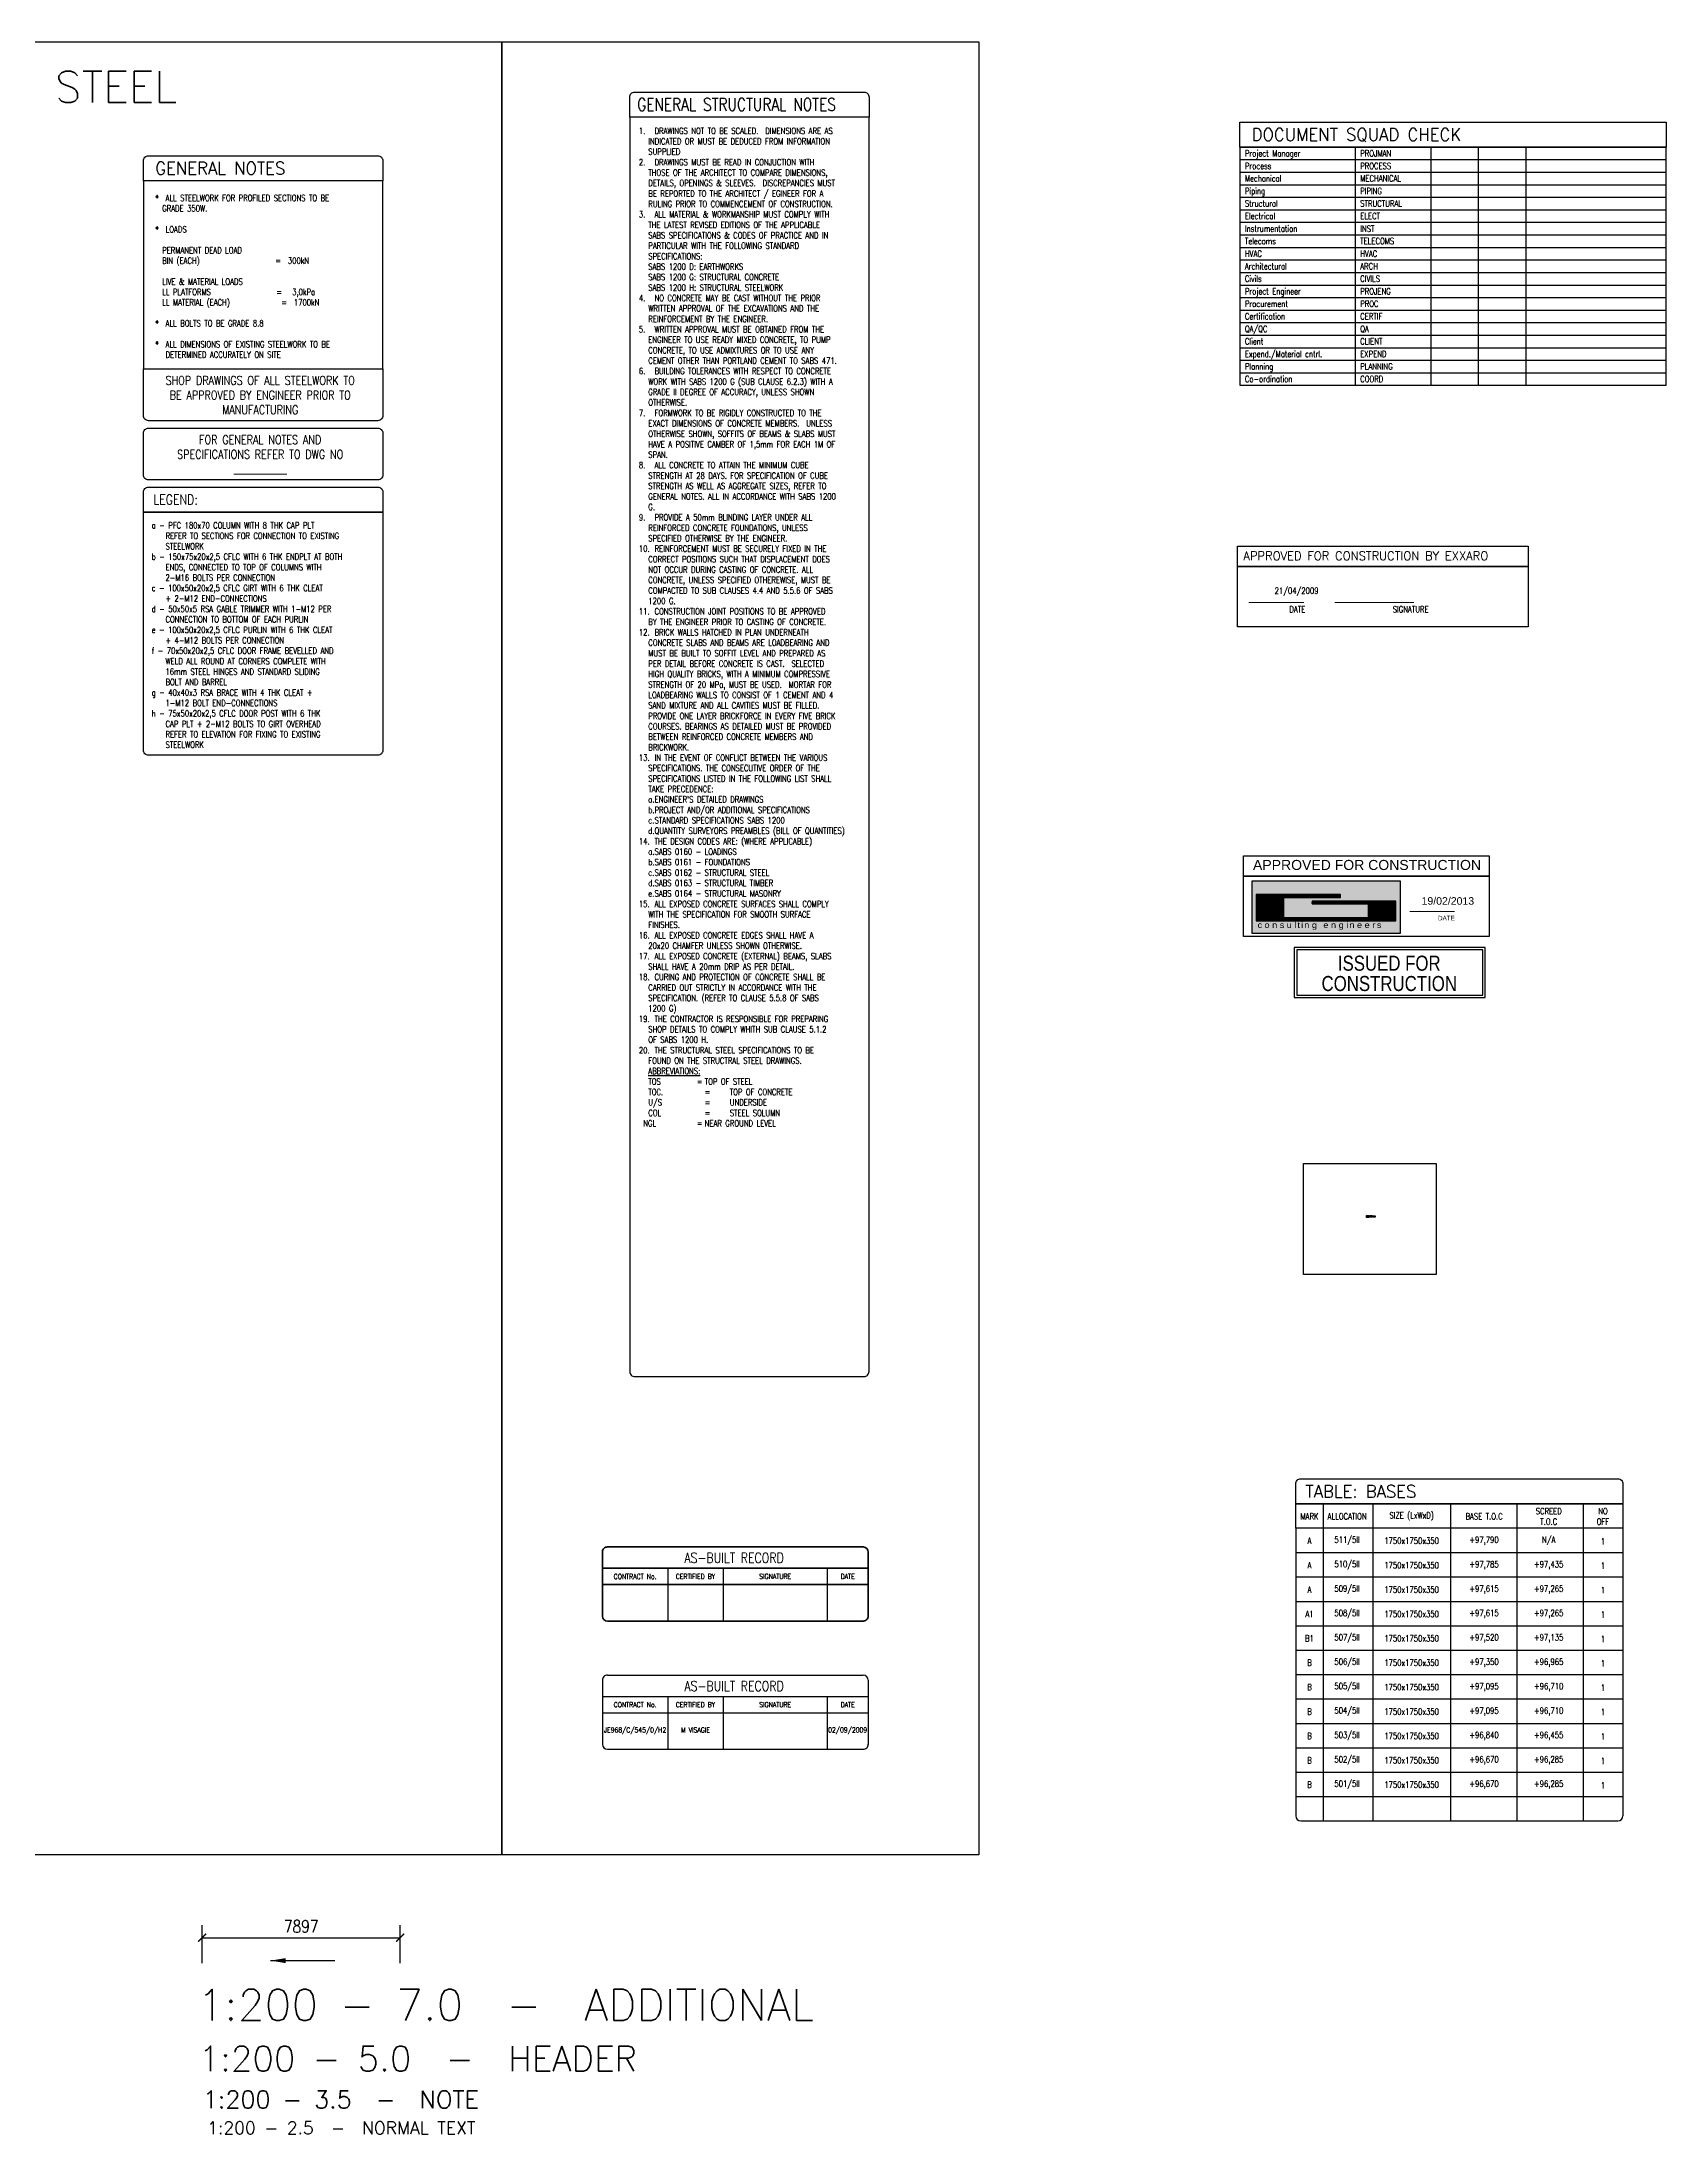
# Model space of a CAD drawing. Header units: metres. Extents: x -275466 to 90519, y -3176 to 139523.
# Drawn here: x -155203 to -90421, y -2461 to 81004 of the extents above; entities that cross this region are included whole.
import ezdxf
from ezdxf.enums import TextEntityAlignment as Align

# ---------------------------------------------------------------- set-up
doc = ezdxf.new("R2010")
doc.units = ezdxf.units.M
doc.linetypes.add('CONTINU', pattern=[0])
doc.linetypes.add('GCE-dotted', pattern=[1.5, 0, -1.5])
for name, color, linetype in [('G_GF_LOGO', 98, 'Continuous'), ('GCE8001_GF_0.18', 8, 'Continuous'), ('GCE8002_GF_0.25', 1, 'Continuous'), ('GCE8003_GF_0.35', 3, 'Continuous'), ('GCE8004_GF_0.5', 2, 'Continuous'), ('GCE8052_GT_0.35', 3, 'Continuous'), ('GCE8053_GT_0.5', 2, 'Continuous'), ('GCE8054_GT_NORTH', 5, 'Continuous'), ('GCE8055_GT_Notes', 3, 'Continuous'), ('GCE8082_GT_0.25', 1, 'CONTINU'), ('GCE8083_GT_0.35', 3, 'CONTINU'), ('GCE8084_GT_0.4', 5, 'CONTINU'), ('GCE8085_GT_0.5', 2, 'CONTINU'), ('GCE8086_GT_Title Block', 7, 'CONTINU'), ('GCE8100_GD_General', 3, 'Continuous'), ('STAMP', 242, 'Continuous')]:
    doc.layers.add(name, color=color, linetype=linetype)
doc.styles.add('1-1     h50', font='romans.shx', dxfattribs={"width": 0.8, "height": 5})
doc.styles.add('1-100    h 25', font='romans.shx', dxfattribs={"width": 0.8, "height": 250})
doc.styles.add('1-200    h 25', font='romans.shx', dxfattribs={"width": 0.8, "height": 500})
doc.styles.add('1-200    h 35', font='romans.shx', dxfattribs={"width": 0.8, "height": 700})
doc.styles.add('1-200    h 50', font='romans.shx', dxfattribs={"width": 0.8, "height": 1000})
doc.styles.add('1-200    h 70', font='romans.shx', dxfattribs={"width": 0.8, "height": 1250})
doc.styles.add('ARIAL', font='arial.ttf')
doc.styles.add('ROMANS', font='romans.shx', dxfattribs={"width": 0.8})
doc.styles.add('STAMP', font='arial.ttf', dxfattribs={"width": 0.8})
doc.styles.get("Standard").update_dxf_attribs({"font": 'romans.shx', "width": 0.8})
doc.dimstyles.new('1-200', dxfattribs={"dimscale": 0, "dimtxt": 500, "dimasz": 320, "dimexe": 500, "dimexo": 500, "dimgap": 200, "dimtad": 1, "dimdec": 0, "dimzin": 0, "dimtxsty": '1-200    h 25', "dimblk": 'ARCHTICK', "dimcen": 0, "dimclrd": 7, "dimclre": 7, "dimclrt": 3, "dimadec": 0, "dimazin": 0, "dimtfac": 1, "dimtdec": 0, "dimtix": 1, "dimtmove": 2, "dimatfit": 0, "dimldrblk": 'NONE', "dimfxl": 1, "dimtfill": 1, "dimtolj": 1, "dimtzin": 0, "dimarcsym": 0})
doc.dimstyles.new('1-200$7', dxfattribs={"dimscale": 0, "dimtxt": 500, "dimasz": 600, "dimexe": 500, "dimexo": 500, "dimgap": 200, "dimtad": 1, "dimdec": 0, "dimzin": 0, "dimtxsty": '1-200    h 25', "dimblk": 'ARCHTICK', "dimcen": 0, "dimclrd": 7, "dimclre": 7, "dimclrt": 3, "dimadec": 0, "dimazin": 0, "dimtfac": 1, "dimtdec": 0, "dimtix": 1, "dimtmove": 2, "dimatfit": 0, "dimfxl": 1, "dimtfill": 1, "dimtolj": 1, "dimtzin": 0, "dimarcsym": 0})

# ---------------------------------------------------------------- blocks, each defined once
blk = doc.blocks.new('_ArchTick')
at = {"color": 0, "linetype": 'ByBlock', "const_width": 0.15}
blk.add_lwpolyline([(-0.5, -0.5), (0.5, 0.5)], dxfattribs=at)
blk = doc.blocks.new('*D9')
at = {"layer": 'Defpoints', "color": 0, "transparency": 16777216}
for p in [(-140912, 5377), (-148809, 3861), (-140912, 3861)]:
    blk.add_point(p, dxfattribs=at)
at = {"layer": 'GCE8100_GD_General', "color": 7, "lineweight": -2, "transparency": 16777216}
for p, q in [((-148809, 4361), (-148809, 5877)), ((-140912, 4361), (-140912, 5877)), ((-148809, 5377), (-140912, 5377))]:
    blk.add_line(p, q, dxfattribs=at)
at = {"layer": 'GCE8100_GD_General', "color": 7, "lineweight": -2, "transparency": 16777216, "xscale": 320, "yscale": 320, "zscale": 320, "rotation": 180}
blk.add_blockref('_ArchTick', (-148809, 5377), dxfattribs=at)
at = {"layer": 'GCE8100_GD_General', "color": 7, "lineweight": -2, "transparency": 16777216, "xscale": 320, "yscale": 320, "zscale": 320}
blk.add_blockref('_ArchTick', (-140912, 5377), dxfattribs=at)
at = {"layer": 'GCE8100_GD_General', "color": 3, "transparency": 16777216, "insert": (-144860, 5827), "char_height": 500, "attachment_point": 5, "style": '1-200    h 25', "bg_fill": 3, "box_fill_scale": 1.1, "bg_fill_color": 256, "bg_fill_true_color": 13158600, "bg_fill_transparency": 0}
blk.add_mtext('\\A1;7897', dxfattribs=at)
blk = doc.blocks.new('_None')
blk = doc.blocks.new('AS BUILT')
at = {"layer": 'GCE8083_GT_0.35'}
for p, q in [((-53, 23.06), (53, 23.06)), ((-26.93, 23.06), (-26.93, 2)), ((-4.81, 23.06), (-4.81, 2)), ((36.65, 23.06), (36.65, 2)), ((-53, 16.56), (53, 16.56))]:
    blk.add_line(p, q, dxfattribs=at)
at = {"layer": 'GCE8085_GT_0.5'}
for p, q in [((-53, 29.6), (-53, 4)), ((-51, 31.6), (51, 31.56)), ((53, 29.56), (53, 3.98)), ((-51, 2), (51, 2))]:
    blk.add_line(p, q, dxfattribs=at)
for centre, start, end in [((-51, 29.6), 89.98079, 180.00014), ((51, 29.56), 0.00013, 89.98079), ((-51, 4), 180.00033, 270), ((51, 4), 270, 0.00033)]:
    blk.add_arc(centre, 2, start, end, dxfattribs=at)
at = {"layer": 'GCE8082_GT_0.25', "style": 'ROMANS', "width": 0.8}
for s, p in [('CONTRACT No.', (-39.96, 18.79)), ('CERTIFIED BY', (-15.87, 18.8)), ('SIGNATURE', (15.92, 18.82)), ('DATE', (44.82, 18.8))]:
    blk.add_text(s, height=2, dxfattribs=at).set_placement(p, align=Align.CENTER)
at = {"layer": 'GCE8083_GT_0.35', "style": 'ROMANS', "width": 0.8}
for s, p in [('JE968/C/545/0/H2', (-39.96, 8.72)), ('M VISAGIE', (-15.87, 8.74)), ('02/09/2009', (44.82, 8.74))]:
    blk.add_text(s, height=2, dxfattribs=at).set_placement(p, align=Align.CENTER)
at = {"layer": 'GCE8084_GT_0.4', "style": 'ROMANS', "width": 0.8}
blk.add_text('AS-BUILT RECORD', height=4, dxfattribs=at).set_placement((-0.48, 25.23), align=Align.CENTER)

msp = doc.modelspace()

# ---------------------------------------------------------------- hatches: boundary and pattern name
at = {"layer": 'G_GF_LOGO'}
h = msp.add_hatch(color=255, dxfattribs=at)
h.paths.add_polyline_path([(-101029.4, 47532.8), (-106931.6, 47532.8), (-106931.6, 45437.5), (-101029.4, 45437.5)])
h.paths.add_polyline_path([(-103413.8, 46991.2), (-103413.8, 46873.6), (-105662.9, 46873.6), (-105662.9, 46059.2), (-102306.7, 46059.2), (-102306.7, 46622.7), (-104542.2, 46622.7), (-104542.2, 46725.3), (-101204.3, 46725.3), (-101204.3, 45939.5), (-106769.2, 45939.5), (-106769.2, 46991.2)], flags=16)
at = {"layer": 'G_GF_LOGO', "true_color": 0x003d1f}
h = msp.add_hatch(dxfattribs=at)
h.set_pattern_fill('ANSI31', color=118, scale=0.855, style=0)
h.set_pattern_definition([(45, (-104539.3615, 21091.7544), (-1.91952975, 1.91952975), [])])
h.paths.add_polyline_path([(-105662.9, 46873.6), (-103413.8, 46873.6), (-103413.8, 46991.2), (-106769.2, 46991.2), (-106769.2, 45939.5), (-101204.3, 45939.5), (-101204.3, 46725.3), (-104542.2, 46725.3), (-104542.2, 46622.7), (-102306.7, 46622.7), (-102306.7, 46059.2), (-105662.9, 46059.2)])
at = {"layer": 'G_GF_LOGO'}
h = msp.add_hatch(color=255, dxfattribs=at)
h.paths.add_polyline_path([(-102326.7, 34178.8), (-102370.9, 34178.8), (-102370.9, 34164.5), (-102326.7, 34164.5)])
h.paths.add_polyline_path([(-102344.6, 34176.1), (-102344.6, 34175.2), (-102361.4, 34175.2), (-102361.4, 34169.1), (-102336.3, 34169.1), (-102336.3, 34173.4), (-102353, 34173.4), (-102353, 34174.1), (-102328, 34174.1), (-102328, 34168.2), (-102369.7, 34168.2), (-102369.7, 34176.1)], flags=16)
at = {"layer": 'G_GF_LOGO', "true_color": 0x003d1f}
h = msp.add_hatch(dxfattribs=at)
h.set_pattern_fill('ANSI31', color=118, scale=0.006412, style=0)
h.set_pattern_definition([(45, (-102352.9963, 33981.88572), (-0.014396473, 0.014396473), [])])
h.paths.add_polyline_path([(-102361.4, 34175.2), (-102344.6, 34175.2), (-102344.6, 34176.1), (-102369.7, 34176.1), (-102369.7, 34168.2), (-102328, 34168.2), (-102328, 34174.1), (-102353, 34174.1), (-102353, 34173.4), (-102336.3, 34173.4), (-102336.3, 34169.1), (-102361.4, 34169.1)])
at = {"layer": 'G_GF_LOGO'}
h = msp.add_hatch(color=255, dxfattribs=at)
h.paths.add_polyline_path([(-102195.7, 34178.8), (-102240, 34178.8), (-102240, 34164.5), (-102195.7, 34164.5)])
h.paths.add_polyline_path([(-102213.6, 34176.1), (-102213.6, 34175.2), (-102230.5, 34175.2), (-102230.5, 34169.1), (-102205.3, 34169.1), (-102205.3, 34173.4), (-102222.1, 34173.4), (-102222.1, 34174.1), (-102197, 34174.1), (-102197, 34168.2), (-102238.8, 34168.2), (-102238.8, 34176.1)], flags=16)
at = {"layer": 'G_GF_LOGO', "true_color": 0x003d1f}
h = msp.add_hatch(dxfattribs=at)
h.set_pattern_fill('ANSI31', color=118, scale=0.006412, style=0)
h.set_pattern_definition([(45, (-102222.05087, 33981.88572), (-0.014396473, 0.014396473), [])])
h.paths.add_polyline_path([(-102230.5, 34175.2), (-102213.6, 34175.2), (-102213.6, 34176.1), (-102238.8, 34176.1), (-102238.8, 34168.2), (-102197, 34168.2), (-102197, 34174.1), (-102222.1, 34174.1), (-102222.1, 34173.4), (-102205.3, 34173.4), (-102205.3, 34169.1), (-102230.5, 34169.1)])

# ---------------------------------------------------------------- linework, layer by layer
at = {"color": 4}
msp.add_line((-107420.9, 76804.1), (-90420.9, 76804.1), dxfattribs=at)
at = {"color": 1}
for p, q in [((-102372.9, 34156), (-102277.4, 34156)), ((-102372.9, 34148.9), (-102277.4, 34148.9)), ((-102372.9, 34141.7), (-102277.4, 34141.7)), ((-102325.2, 34163.1), (-102325.2, 34141.7)), ((-102242, 34156), (-102146.5, 34156)), ((-102194.2, 34163.1), (-102194.2, 34156)), ((-102117.3, 34156), (-102021.8, 34156)), ((-102069.5, 34163.1), (-102069.5, 34156))]:
    msp.add_line(p, q, dxfattribs=at)
at = {"color": 8, "linetype": 'GCE-dotted'}
for p, q in [((-102370.9, 34134.6), (-102279.7, 34134.6)), ((-102370.9, 34127.5), (-102279.7, 34127.5)), ((-102370.9, 34120.4), (-102279.7, 34120.4))]:
    msp.add_line(p, q, dxfattribs=at)
at = {"color": 1, "linetype": 'GCE-dotted'}
for p, q in [((-102240, 34148.9), (-102148.7, 34148.9)), ((-102240, 34141.7), (-102148.7, 34141.7)), ((-102240, 34134.6), (-102148.7, 34134.6)), ((-102240, 34119.4), (-102148.7, 34119.4)), ((-102115.3, 34148.9), (-102024.1, 34148.9)), ((-102115.3, 34141.7), (-102024.1, 34141.7)), ((-102115.3, 34126.6), (-102024.1, 34126.6))]:
    msp.add_line(p, q, dxfattribs=at)
msp.add_lwpolyline([(-104884.3, 36264.3), (-99593.8, 36264.3), (-99593.8, 31832.6), (-104884.3, 31832.6)], close=True)
at = {"layer": 'G_GF_LOGO', "color": 255}
for points in [[(-106931.6, 47532.8), (-101029.4, 47532.8), (-101029.4, 45437.5), (-106931.6, 45437.5)], [(-102370.9, 34178.8), (-102326.7, 34178.8), (-102326.7, 34164.5), (-102370.9, 34164.5)], [(-102240, 34178.8), (-102195.7, 34178.8), (-102195.7, 34164.5), (-102240, 34164.5)]]:
    msp.add_lwpolyline(points, close=True, dxfattribs=at)
at = {"layer": 'G_GF_LOGO'}
for points in [[(-103413.8, 46873.6), (-103413.8, 46991.2), (-106769.2, 46991.2), (-106769.2, 45939.5), (-101204.3, 45939.5), (-101204.3, 46725.3), (-104542.2, 46725.3), (-104542.2, 46622.7), (-102306.7, 46622.7), (-102306.7, 46059.2), (-105662.9, 46059.2), (-105662.9, 46873.6), (-103413.8, 46873.6)], [(-102344.6, 34175.2), (-102344.6, 34176.1), (-102369.7, 34176.1), (-102369.7, 34168.2), (-102328, 34168.2), (-102328, 34174.1), (-102353, 34174.1), (-102353, 34173.4), (-102336.3, 34173.4), (-102336.3, 34169.1), (-102361.4, 34169.1), (-102361.4, 34175.2), (-102344.6, 34175.2)], [(-102213.6, 34175.2), (-102213.6, 34176.1), (-102238.8, 34176.1), (-102238.8, 34168.2), (-102197, 34168.2), (-102197, 34174.1), (-102222.1, 34174.1), (-102222.1, 34173.4), (-102205.3, 34173.4), (-102205.3, 34169.1), (-102230.5, 34169.1), (-102230.5, 34175.2), (-102213.6, 34175.2)]]:
    msp.add_lwpolyline(points, dxfattribs=at)
at = {"layer": 'GCE8001_GF_0.18'}
for p, q in [((-107420.9, 76304.1), (-90420.9, 76304.1)), ((-107420.9, 75804.1), (-90420.9, 75804.1)), ((-107420.9, 75304.1), (-90420.9, 75304.1)), ((-107420.9, 74804.1), (-90420.9, 74804.1)), ((-107420.9, 74304.1), (-90420.9, 74304.1)), ((-107420.9, 73804.1), (-90420.9, 73804.1)), ((-107420.9, 73304.1), (-90420.9, 73304.1)), ((-107420.9, 72804.1), (-90420.9, 72804.1)), ((-107420.9, 72304.1), (-90420.9, 72304.1)), ((-107420.9, 71804.1), (-90420.9, 71804.1)), ((-107420.9, 71304.1), (-90420.9, 71304.1)), ((-107420.9, 70804.1), (-90420.9, 70804.1)), ((-107420.9, 70304.1), (-90420.9, 70304.1)), ((-107420.9, 69804.1), (-90420.9, 69804.1)), ((-107420.9, 69304.1), (-90420.9, 69304.1)), ((-107420.9, 68804.1), (-90420.9, 68804.1)), ((-107420.9, 68304.1), (-90420.9, 68304.1)), ((-107420.9, 67804.1), (-90420.9, 67804.1)), ((-105195.5, 20738.5), (-92147.2, 20738.5)), ((-105195.5, 19765.3), (-92147.2, 19765.3)), ((-105195.5, 18792.2), (-92147.2, 18792.2)), ((-105195.5, 17819.1), (-92147.2, 17819.1)), ((-105195.5, 16846), (-92147.2, 16846)), ((-105195.5, 15872.9), (-92147.2, 15872.9)), ((-105195.5, 14899.8), (-92147.2, 14899.8)), ((-105195.5, 13926.7), (-92147.2, 13926.7)), ((-105195.5, 12953.6), (-92147.2, 12953.6)), ((-105195.5, 11980.5), (-92147.2, 11980.5)), ((-105195.5, 11007.4), (-92147.2, 11007.4))]:
    msp.add_line(p, q, dxfattribs=at)
at = {"layer": 'GCE8002_GF_0.25'}
for p, q in [((-107420.9, 76804.1), (-107420.9, 67304.1)), ((-102820.9, 76804.1), (-102820.9, 67304.1)), ((-99808.5, 76804.1), (-99808.5, 67304.1)), ((-97920.9, 76804.1), (-97920.9, 67304.1)), ((-96020.9, 76804.1), (-96020.9, 67304.1)), ((-90420.9, 67304.1), (-90420.9, 76804.1)), ((-107420.9, 67304.1), (-90420.9, 67304.1)), ((-102372.9, 34115.9), (-102372.9, 34163.1)), ((-102277.4, 34163.1), (-102277.4, 34115.9)), ((-102242, 34130.1), (-102242, 34163.1)), ((-102146.5, 34163.1), (-102146.5, 34130.1)), ((-102117.3, 34137.2), (-102117.3, 34163.1)), ((-102021.8, 34163.1), (-102021.8, 34137.2)), ((-104094.9, 22684.7), (-104094.9, 10034.2)), ((-102113.3, 22684.7), (-102113.3, 10034.2)), ((-99019.2, 22684.7), (-99019.2, 10034.2)), ((-96370.1, 22684.7), (-96370.1, 10034.2)), ((-93736.3, 22684.7), (-93736.3, 10034.2)), ((-105195.5, 21711.6), (-105195.5, 10234.2)), ((-92147.2, 21711.6), (-92147.2, 10234.2)), ((-104995.5, 10034.2), (-92347.2, 10034.2))]:
    msp.add_line(p, q, dxfattribs=at)
for points in [[(-131558, 27760.4), (-122412.3, 27760.4, 0.4142136), (-122212.3, 27960.4), (-122212.3, 78005.9), (-131758, 78005.9), (-131758, 27960.4, 0.4142136)], [(-151150.1, 62244.1), (-141604.5, 62244.1), (-141604.5, 52747.7, -0.4142136), (-141804.5, 52547.7), (-150950.1, 52547.7, -0.4142136), (-151150.1, 52747.7)]]:
    msp.add_lwpolyline(points, format="xyb", close=True, dxfattribs=at)
msp.add_lwpolyline([(-151150.1, 67956.2), (-141604.5, 67956.2), (-141604.5, 75461.2), (-151150.1, 75461.2)], close=True, dxfattribs=at)
for centre, start, end in [((-104995.5, 10234.2), 180, 270), ((-92347.2, 10234.2), 270, 0)]:
    msp.add_arc(centre, 200, start, end, dxfattribs=at)
at = {"layer": 'GCE8003_GF_0.35'}
msp.add_lwpolyline([(-105195.5, 22684.7), (-92147.2, 22684.7), (-92147.2, 21711.6), (-105195.5, 21711.6)], close=True, dxfattribs=at)
at = {"layer": 'GCE8004_GF_0.5'}
for p, q in [((-102325.2, 34180.9), (-102325.2, 34163.1)), ((-102194.2, 34180.9), (-102194.2, 34163.1))]:
    msp.add_line(p, q, dxfattribs=at)
for points in [[(-155881.1, 81003.9), (-136857.5, 81003.9), (-136857.5, 8675.1), (-155881.1, 8675.1)], [(-136857.5, 81003.9), (-117833.9, 81003.9), (-117833.9, 8675.1), (-136857.5, 8675.1)], [(-107420.9, 77800.4), (-90420.9, 77800.4), (-90420.9, 76804.1), (-107420.9, 76804.1)], [(-107522.2, 60891), (-95925, 60891), (-95925, 60072.6), (-107522.2, 60072.6)], [(-107282.4, 48535.7), (-97479.1, 48535.7), (-97479.1, 47717.3), (-107282.4, 47717.3)]]:
    msp.add_lwpolyline(points, close=True, dxfattribs=at)
for points in [[(-131558, 79002.2), (-122412.3, 79002.2, -0.4142136), (-122212.3, 78802.2), (-122212.3, 78005.9), (-131758, 78005.9), (-131758, 78802.2, -0.4142136)], [(-150950.1, 76457.5), (-141804.5, 76457.5, -0.4142136), (-141604.5, 76257.5), (-141604.5, 75461.2), (-151150.1, 75461.2), (-151150.1, 76257.5, -0.4142136)], [(-151150.1, 67956.2), (-141604.5, 67956.2), (-141604.5, 66091.9, -0.4142136), (-141804.5, 65891.9), (-150950.1, 65891.9, -0.4142136), (-151150.1, 66091.9)], [(-150950.1, 65593.2), (-141804.5, 65593.2, -0.4142136), (-141604.5, 65393.2), (-141604.5, 63729, -0.4142136), (-141804.5, 63529), (-150950.1, 63529, -0.4142136), (-151150.1, 63729), (-151150.1, 65393.2, -0.4142136)], [(-150950.1, 63240.3), (-141804.5, 63240.3, -0.4142136), (-141604.5, 63040.3), (-141604.5, 62244.1), (-151150.1, 62244.1), (-151150.1, 63040.3, -0.4142136)], [(-102370.9, 34180.9), (-102279.4, 34180.9, -0.4142136), (-102277.4, 34178.9), (-102277.4, 34163.1), (-102372.9, 34163.1), (-102372.9, 34178.9, -0.4142136)], [(-102372.9, 34115.9), (-102277.4, 34115.9), (-102277.4, 34102.7, -0.4142136), (-102279.4, 34100.7), (-102370.9, 34100.7, -0.4142136), (-102372.9, 34102.7)], [(-102240, 34180.9), (-102148.5, 34180.9, -0.4142136), (-102146.5, 34178.9), (-102146.5, 34163.1), (-102242, 34163.1), (-102242, 34178.9, -0.4142136)], [(-102242, 34130.1), (-102146.5, 34130.1), (-102146.5, 34116.9, -0.4142136), (-102148.5, 34114.9), (-102240, 34114.9, -0.4142136), (-102242, 34116.9)], [(-104995.5, 23681), (-92347.2, 23681, -0.4142136), (-92147.2, 23481), (-92147.2, 22684.7), (-105195.5, 22684.7), (-105195.5, 23481, -0.4142136)]]:
    msp.add_lwpolyline(points, format="xyb", close=True, dxfattribs=at)
at = {"layer": 'GCE8004_GF_0.5', "color": 5}
for points in [[(-102115.3, 34172), (-102023.8, 34172, -0.4142136), (-102021.8, 34170), (-102021.8, 34163.1), (-102117.3, 34163.1), (-102117.3, 34170, -0.4142136)], [(-102117.3, 34137.2), (-102021.8, 34137.2), (-102021.8, 34124, -0.4142136), (-102023.8, 34122), (-102115.3, 34122, -0.4142136), (-102117.3, 34124)]]:
    msp.add_lwpolyline(points, format="xyb", close=True, dxfattribs=at)
at = {"layer": 'GCE8055_GT_Notes', "color": 3}
for points in [[(-107522.2, 60072.6), (-95925, 60072.6), (-95925, 57664.4), (-107522.2, 57664.4)], [(-107282.4, 47717.3), (-97479.1, 47717.3), (-97479.1, 45309.1), (-107282.4, 45309.1)]]:
    msp.add_lwpolyline(points, close=True, dxfattribs=at)
at = {"layer": 'GCE8083_GT_0.35', "lineweight": 70}
msp.add_line((-132846.2, 20111), (-122246.2, 20111), dxfattribs=at)
at = {"layer": 'GCE8083_GT_0.35', "lineweight": 30}
for p, q in [((-130238.9, 20111), (-130238.9, 18005.5)), ((-128027.3, 20111), (-128027.3, 18005.5)), ((-123881.5, 20111), (-123881.5, 18005.5))]:
    msp.add_line(p, q, dxfattribs=at)
at = {"layer": 'GCE8083_GT_0.35', "lineweight": 50}
msp.add_line((-132846.2, 19461), (-122246.2, 19461), dxfattribs=at)
at = {"layer": 'GCE8085_GT_0.5', "lineweight": 70}
for p, q in [((-132646.2, 20965.1), (-122446.2, 20961.7)), ((-132846.2, 20765.1), (-132846.2, 18205.5)), ((-122246.2, 20761.7), (-122246.2, 18203.9)), ((-132646.2, 18005.5), (-122446.2, 18005.5))]:
    msp.add_line(p, q, dxfattribs=at)
for centre, start, end in [((-132646.2, 20765.1), 89.980794, 180.000141), ((-122446.2, 20761.7), 0.000131, 89.980794), ((-132646.2, 18205.5), 180.000327, 270), ((-122446.2, 18205.5), 270, 0.000327)]:
    msp.add_arc(centre, 200, start, end, dxfattribs=at)
at = {"layer": 'STAMP', "color": 3}
for points in [[(-105250.8, 42878.7), (-97635.5, 42878.7), (-97635.5, 44878.7), (-105250.8, 44878.7)], [(-105150.8, 42978.7), (-97735.5, 42978.7), (-97735.5, 44778.7), (-105150.8, 44778.7)]]:
    msp.add_lwpolyline(points, close=True, dxfattribs=at)

# ---------------------------------------------------------------- block references
at = {"layer": 'GCE8086_GT_Title Block', "color": 2, "xscale": 100, "yscale": 100, "zscale": 100}
msp.add_blockref('AS BUILT', (-127546.2, 12690.4), dxfattribs=at)

# ---------------------------------------------------------------- texts
at = {"color": 3, "width": 0.7}
for s, p in [('Package No. :', (-102370.9, 34157.2)), ('Responsible person :', (-102370.9, 34150.1)), ('Date Received :', (-102370.9, 34143)), ('Comments :', (-102370.9, 34117.1)), ('Sign :', (-102370.9, 34101.9)), ('Transmittal No. :', (-102323.9, 34157.2)), ('Discipline :', (-102323.9, 34150.1)), ('Date Issued :', (-102323.9, 34143)), ('Comments :', (-102240, 34131.3)), ('Date Received :', (-102240, 34157.2)), ('Pr Eng. :', (-102240, 34116.1)), ('Date Issued :', (-102192.9, 34157.2)), ('Comments :', (-102115.3, 34138.4)), ('Date Received :', (-102115.3, 34157.2)), ('Pr Eng. :', (-102115.3, 34123.2)), ('Date Issued :', (-102068.3, 34157.2))]:
    msp.add_text(s, height=2, dxfattribs=at).set_placement(p)
at = {"layer": 'G_GF_LOGO', "color": 18, "true_color": 0x000000, "attachment_point": 1}
for insert, char_height, width in [((-106714.3, 45894), 239.827, 5623.144), ((-102369.3, 34167.9), 1.799, 42.174), ((-102238.4, 34167.9), 1.799, 42.174)]:
    msp.add_mtext('{\\fCentury Gothic|b0|i0|c0|p34;\\W1.14;\\T1.5;consulting engineers}', dxfattribs=dict(at, insert=insert, char_height=char_height, width=width))
at = {"layer": 'GCE8002_GF_0.25', "width": 0.8}
msp.add_text('________________       _______________________', height=250, dxfattribs=at).set_placement((-107063.4, 58660.8))
at = {"layer": 'GCE8002_GF_0.25', "style": 'ROMANS', "width": 0.8}
msp.add_text('_____________', height=250, dxfattribs=at).set_placement((-100647.2, 46332.6))
at = {"layer": 'GCE8004_GF_0.5', "style": '1-200    h 70'}
msp.add_text('STEEL', height=1250, dxfattribs=at).set_placement((-154686.5, 78583.3))
at = {"layer": 'GCE8052_GT_0.35', "width": 0.8}
for s, p in [('Project Manager', (-107220.9, 76429.1)), ('Process', (-107220.9, 75929.1)), ('Mechanical', (-107220.9, 75429.1)), ('Piping', (-107220.9, 74929.1)), ('Structural', (-107220.9, 74429.1)), ('Electrical', (-107220.9, 73929.1)), ('Instrumentation', (-107220.9, 73429.1)), ('Telecoms', (-107220.9, 72929.1)), ('HVAC', (-107220.9, 72429.1)), ('Architectural', (-107220.9, 71929.1)), ('Civils', (-107220.9, 71429.1)), ('Project Engineer', (-107220.9, 70929.1)), ('Certification', (-107220.9, 69929.1)), ('Procurement', (-107220.9, 70429.1)), ('QA/QC', (-107220.9, 69429.1)), ('Client', (-107220.9, 68929.1)), ('Expend./Material cntrl.', (-107220.9, 68429.1)), ('Co-ordination', (-107220.9, 67429.1)), ('Planning', (-107220.9, 67929.1)), ('DATE                       SIGNATURE', (-105444.3, 58244.2))]:
    msp.add_text(s, height=250, dxfattribs=at).set_placement(p)
at = {"layer": 'GCE8052_GT_0.35'}
for s, height, style, p in [('DATE', 180, 'ARIAL', (-99519.1, 45959.5)), ('1:200 - 3.5  -  NOTE', 700, '1-200    h 35', (-148783.2, -1430.1)), ('1:200 - 2.5  -  NORMAL TEXT', 500, '1-200    h 25', (-148604.3, -2461.1))]:
    msp.add_text(s, height=height, dxfattribs=dict(at, style=style)).set_placement(p)
at = {"layer": 'GCE8052_GT_0.35', "insert": (-131766.4, 77578.8), "char_height": 250, "width": 8974.385, "attachment_point": 1, "style": '1-100    h 25'}
msp.add_mtext("\\pxi-1.5,l3,a0.83333,ql;1.^IDRAWINGS NOT TO BE SCALED.  DIMENSIONS ARE AS INDICATED OR MUST BE DEDUCED FROM INFORMATION SUPPLIED\\P2.^IDRAWINGS MUST BE READ IN CONJUCTION WITH THOSE OF THE ARCHITECT TO COMPARE DIMENSIONS, DETAILS, OPENINGS & SLEEVES.  DISCREPANCIES MUST BE REPORTED TO THE ARCHITECT / EGINEER FOR A RULING PRIOR TO COMMENCEMENT OF CONSTRUCTION.\\P3.^IALL MATERIAL & WORKMANSHIP MUST COMPLY WITH THE LATEST REVISED EDITIONS OF THE APPLICABLE SABS SPECIFICATIONS & CODES OF PRACTICE AND IN PARTICULAR WITH THE FOLLOWING STANDARD SPECIFICATIONS:\\P\\pi0;SABS 1200 D: EARTHWORKS\\PSABS 1200 G: STRUCTURAL CONCRETE\\PSABS 1200 H: STRUCTURAL STEELWORK\\P\\pi-1.5;4.^INO CONCRETE MAY BE CAST WITHOUT THE PRIOR WRITTEN APPROVAL OF THE EXCAVATIONS AND THE REINFORCEMENT BY THE ENGINEER.\\P5.^IWRITTEN APPROVAL MUST BE OBTAINED FROM THE ENGINEER TO USE READY MIXED CONCRETE, TO PUMP CONCRETE, TO USE ADMIXTURES OR TO USE ANY CEMENT OTHER THAN PORTLAND CEMENT TO SABS 471.\\P6.^IBUILDING TOLERANCES WITH RESPECT TO CONCRETE WORK WITH SABS 1200 G (SUB CLAUSE 6.2.3) WITH A GRADE II DEGREE OF ACCURACY, UNLESS SHOWN OTHERWISE.\\P7.^IFORMWORK TO BE RIGIDLY CONSTRUCTED TO THE EXACT DIMENSIONS OF CONCRETE MEMBERS.  UNLESS OTHERWISE SHOWN, SOFFITS OF BEAMS & SLABS MUST HAVE A POSITIVE CAMBER OF 1,5mm FOR EACH 1M OF SPAN.\\P8.^IALL CONCRETE TO ATTAIN THE MINIMUM CUBE STRENGTH AT 28 DAYS. FOR SPECIFICATION OF CUBE STRENGTH AS WELL AS AGGREGATE SIZES, REFER TO GENERAL NOTES. ALL IN ACCORDANCE WITH SABS 1200 G.\\P9.^IPROVIDE A 50mm BLINDING LAYER UNDER ALL REINFORCED CONCRETE FOUNDATIONS, UNLESS SPECIFIED OTHERWISE BY THE ENGINEER.\\P10.^IREINFORCEMENT MUST BE SECURELY FIXED IN THE CORRECT POSITIONS SUCH THAT DISPLACEMENT DOES NOT OCCUR DURING CASTING OF CONCRETE. ALL CONCRETE, UNLESS SPECIFIED OTHEREWISE, MUST BE COMPACTED TO SUB CLAUSES 4.4 AND 5.5.6 OF SABS 1200 G.\\P11.^ICONSTRUCTION JOINT POSITIONS TO BE APPROVED BY THE ENGINEER PRIOR TO CASTING OF CONCRETE.\\P12.^IBRICK WALLS HATCHED IN PLAN UNDERNEATH CONCRETE SLABS AND BEAMS ARE LOADBEARING AND MUST BE BUILT TO SOFFIT LEVEL AND PREPARED AS PER DETAIL BEFORE CONCRETE IS CAST.  SELECTED HIGH QUALITY BRICKS, WITH A MINIMUM COMPRESSIVE STRENGTH OF 20 MPa, MUST BE USED.  MORTAR FOR LOADBEARING WALLS TO CONSIST OF 1 CEMENT AND 4 SAND MIXTURE AND ALL CAVITIES MUST BE FILLED.  PROVIDE ONE LAYER BRICKFORCE IN EVERY FIVE BRICK COURSES. BEARINGS AS DETAILED MUST BE PROVIDED BETWEEN REINFORCED CONCRETE MEMBERS AND BRICKWORK.\\P13.^IIN THE EVENT OF CONFLICT BETWEEN THE VARIOUS SPECIFICATIONS. THE CONSECUTIVE ORDER OF THE SPECIFICATIONS LISTED IN THE FOLLOWING LIST SHALL TAKE PRECEDENCE:\\P\\pl4.5;a.^IENGINEER'S DETAILED DRAWINGS\\Pb.^IPROJECT AND/OR ADDITIONAL SPECIFICATIONS\\Pc.^ISTANDARD SPECIFICATIONS SABS 1200\\Pd.^IQUANTITY SURVEYORS PREAMBLES (BILL OF QUANTITIES)\\P\\pl3;14.^ITHE DESIGN CODES ARE: (WHERE APPLICABLE)\\P\\pl4.5;a.^ISABS 0160 - LOADINGS\\Pb.^ISABS 0161 - FOUNDATIONS\\Pc.^ISABS 0162 - STRUCTURAL STEEL\\Pd.^ISABS 0163 - STRUCTURAL TIMBER\\Pe.^ISABS 0164 - STRUCTURAL MASONRY\\P\\pl3;15.^IALL EXPOSED CONCRETE SURFACES SHALL COMPLY WITH THE SPECIFICATION FOR SMOOTH SURFACE FINISHES.\\P16.^IALL EXPOSED CONCRETE EDGES SHALL HAVE A 20x20 CHAMFER UNLESS SHOWN OTHERWISE.\\P17.^IALL EXPOSED CONCRETE (EXTERNAL) BEAMS, SLABS SHALL HAVE A 20mm DRIP AS PER DETAIL.\\P18.^ICURING AND PROTECTION OF CONCRETE SHALL BE CARRIED OUT STRICTLY IN ACCORDANCE WITH THE SPECIFICATION. (REFER TO CLAUSE 5.5.8 OF SABS 1200 G)\\P19.^ITHE CONTRACTOR IS RESPONSIBLE FOR PREPARING SHOP DETAILS TO COMPLY WHITH SUB CLAUSE 5.1.2 OF SABS 1200 H.\\P20.^ITHE STRUCTURAL STEEL SPECIFICATIONS TO BE FOUND ON THE STRUCTRAL STEEL DRAWINGS.\\P\\pi0;{\\LABBREVIATIONS:\\P}TOS^I     =^ITOP OF STEEL\\PTOC.^I^I=^ITOP OF CONCRETE\\PU/S^I^I=^IUNDERSIDE\\PCOL^I^I=^ISTEEL SOLUMN\\P\\pl0,a0.25;    NGL ^I     =^INEAR GROUND LEVEL", dxfattribs=at)
at = {"layer": 'GCE8052_GT_0.35', "char_height": 250}
for s, insert, width, attachment_point in [('*  ALL STEELWORK FOR PROFILED SECTIONS TO BE \\P  GRADE 350W.\\P\\P*  LOADS\\P\\P  PERMANENT DEAD LOAD\\P  BIN (EACH)                      =  300kN\\P\\P  LIVE & MATERIAL LOADS\\P  LL PLATFORMS                   =   3,0kPa\\P  LL MATERIAL (EACH)               =  1700kN\\P\\P*  ALL BOLTS TO BE GRADE 8.8\\P\\P*  ALL DIMENSIONS OF EXISTING STEELWORK TO BE\\P   DETERMINED ACCURATELY ON SITE', (-150679.2, 74900.9), 8367.82, 1), ('\\pxqc;MARK', (-104645.2, 22182.6), 956.511, 5), ('\\pxqc;ALLOCATION', (-103145.4, 22182.6), 904.173, 5), ('SIZE (LxWxD)', (-100572.5, 22182.6), 2376.861, 5), ('BASE T.O.C', (-97682.4, 22182.6), 1399.948, 5), ('SCREED T.O.C', (-95103.9, 22182.6), 1399.948, 5), ('\\pxqc;NO OFF', (-92941.7, 22182.6), 904.173, 5), ('\\pxqc;A', (-104645.2, 21209.4), 956.511, 5), ('511/5II', (-103145.4, 21209.4), 956.511, 5), ('1750x1750x350', (-100572.5, 21209.4), 3240.673, 5), ('+97,790', (-97682.4, 21209.4), 1439.821, 5), ('\\pxqc;N/A', (-95103.9, 21209.4), 1439.821, 5), ('\\pxqc;1', (-92941.7, 21185.6), 1033.94, 5), ('\\pxqc;A', (-104645.2, 20236.3), 956.511, 5), ('510/5II', (-103145.4, 20236.3), 956.511, 5), ('1750x1750x350', (-100572.5, 20236.3), 3240.673, 5), ('\\pxqc;+97,785', (-97682.4, 20236.3), 1439.821, 5), ('\\pxqc;+97,435', (-95103.9, 20236.3), 1439.821, 5), ('\\pxqc;1', (-92941.7, 20212.5), 1033.94, 5), ('\\pxqc;A', (-104645.2, 19263.2), 956.511, 5), ('509/5II', (-103145.4, 19263.2), 956.511, 5), ('1750x1750x350', (-100572.5, 19263.2), 3240.673, 5), ('\\pxqc;+97,615', (-97682.4, 19263.2), 1439.821, 5), ('+97,265', (-95103.9, 19263.2), 1439.821, 5), ('\\pxqc;1', (-92941.7, 19239.4), 1033.94, 5), ('\\pxqc;A1', (-104645.2, 18290.1), 956.511, 5), ('508/5II', (-103145.4, 18290.1), 956.511, 5), ('1750x1750x350', (-100572.5, 18290.1), 3240.673, 5), ('\\pxqc;+97,615', (-97682.4, 18290.1), 1439.821, 5), ('\\pxqc;+97,265', (-95103.9, 18290.1), 1439.821, 5), ('\\pxqc;1', (-92941.7, 18266.3), 1033.94, 5), ('507/5II', (-103145.4, 17317), 956.511, 5), ('\\pxqc;B1', (-104645.2, 17317), 956.511, 5), ('1750x1750x350', (-100572.5, 17317), 3240.673, 5), ('\\pxqc;+97,520', (-97682.4, 17317), 1676.369, 5), ('\\pxqc;+97,135', (-95103.9, 17317), 1676.369, 5), ('\\pxqc;1', (-92941.7, 17293.2), 1033.94, 5), ('\\pxqc;B', (-104645.2, 16343.9), 956.511, 5), ('506/5II', (-103145.4, 16343.9), 956.511, 5), ('1750x1750x350', (-100572.5, 16343.9), 3240.673, 5), ('\\pxqc;+97,350', (-97682.4, 16343.9), 1676.369, 5), ('\\pxqc;+96,965', (-95103.9, 16343.9), 1676.369, 5), ('\\pxqc;1', (-92941.7, 16320.1), 1033.94, 5), ('\\pxqc;B', (-104645.2, 15370.8), 956.511, 5), ('505/5II', (-103145.4, 15370.8), 956.511, 5), ('1750x1750x350', (-100572.5, 15370.8), 3240.673, 5), ('\\pxqc;+97,095', (-97682.4, 15370.8), 1676.369, 5), ('\\pxqc;+96,710', (-95103.9, 15370.8), 1676.369, 5), ('\\pxqc;1', (-92941.7, 15347), 1033.94, 5), ('\\pxqc;B', (-104645.2, 14397.7), 956.511, 5), ('504/5II', (-103145.4, 14397.7), 956.511, 5), ('1750x1750x350', (-100572.5, 14397.7), 3240.673, 5), ('\\pxqc;+97,095', (-97682.4, 14397.7), 1676.369, 5), ('\\pxqc;+96,710', (-95103.9, 14397.7), 1676.369, 5), ('\\pxqc;1', (-92941.7, 14373.9), 1033.94, 5), ('\\pxqc;B', (-104645.2, 13424.6), 956.511, 5), ('503/5II', (-103145.4, 13424.6), 956.511, 5), ('1750x1750x350', (-100572.5, 13424.6), 3240.673, 5), ('\\pxqc;+96,840', (-97682.4, 13424.6), 1676.369, 5), ('\\pxqc;+96,455', (-95103.9, 13424.6), 1676.369, 5), ('\\pxqc;1', (-92941.7, 13400.8), 1033.94, 5), ('\\pxqc;B', (-104645.2, 12451.5), 956.511, 5), ('502/5II', (-103145.4, 12451.5), 956.511, 5), ('1750x1750x350', (-100572.5, 12451.5), 3240.673, 5), ('\\pxqc;+96,670', (-97682.4, 12451.5), 1676.369, 5), ('\\pxqc;+96,285', (-95103.9, 12451.5), 1676.369, 5), ('\\pxqc;1', (-92941.7, 12427.6), 1033.94, 5), ('501/5II', (-103145.4, 11478.3), 956.511, 5), ('\\pxqc;B', (-104645.2, 11478.3), 956.511, 5), ('1750x1750x350', (-100572.5, 11478.3), 3240.673, 5), ('\\pxqc;+96,670', (-97682.4, 11478.3), 1676.369, 5), ('\\pxqc;+96,285', (-95103.9, 11478.3), 1676.369, 5), ('\\pxqc;1', (-92941.7, 11454.5), 1033.94, 5)]:
    msp.add_mtext(s, dxfattribs=dict(at, insert=insert, width=width, attachment_point=attachment_point))
at = {"layer": 'GCE8052_GT_0.35', "char_height": 250, "attachment_point": 1}
for s, insert in [('a - PFC 180x70 COLUMN WITH 8 THK CAP PLT \\P    REFER TO SECTIONS FOR CONNECTION TO EXISTING\\P    STEELWORK\\Pb - 150x75x20x2,5 CFLC WITH 6 THK ENDPLT AT BOTH\\P    ENDS, CONNECTED TO TOP OF COLUMNS WITH\\P    2-M16 BOLTS PER CONNECTION\\Pc - 100x50x20x2,5 CFLC GIRT WITH 6 THK CLEAT \\P    + 2-M12 END-CONNECTIONS\\Pd - 50x50x5 RSA GABLE TRIMMER WITH 1-M12 PER\\P    CONNECTION TO BOTTOM OF EACH PURLIN\\Pe - 100x50x20x2,5 CFLC PURLIN WITH 6 THK CLEAT\\P    + 4-M12 BOLTS PER CONNECTION\\Pf - 70x50x20x2,5 CFLC DOOR FRAME BEVELLED AND\\P    WELD ALL ROUND AT CORNERS COMPLETE WITH\\P    16mm STEEL HINGES AND STANDARD SLIDING\\P    BOLT AND BARREL\\Pg - 40x40x3 RSA BRACE WITH 4 THK CLEAT +\\P    1-M12 BOLT END-CONNECTIONS\\Ph - 75x50x20x2,5 CFLC DOOR POST WITH 6 THK\\P    CAP PLT + 2-M12 BOLTS TO GIRT OVERHEAD\\P    REFER TO ELEVATION FOR FIXING TO EXISTING\\P    STEELWORK', (-150820.4, 61839.9)), ('21/04/2009', (-106034.4, 59233.5))]:
    msp.add_mtext(s, dxfattribs=dict(at, insert=insert))
at = {"layer": 'GCE8052_GT_0.35', "insert": (-100175.6, 46883.6), "char_height": 300, "attachment_point": 1, "style": 'ARIAL'}
msp.add_mtext('19/02/2013', dxfattribs=at)
at = {"layer": 'GCE8052_GT_0.35', "style": 'ROMANS', "width": 0.8}
for tag, p in [('PROJMAN', (-102620.9, 76429.1)), ('PROCESS', (-102620.9, 75929.1)), ('MECHANICAL', (-102620.9, 75429.1)), ('PIPING', (-102620.9, 74929.1)), ('STRUCTURAL', (-102620.9, 74429.1)), ('ELECT', (-102620.9, 73929.1)), ('INST', (-102620.9, 73429.1)), ('TELECOMS', (-102620.9, 72929.1)), ('HVAC', (-102620.9, 72429.1)), ('ARCH', (-102620.9, 71929.1)), ('CIVILS', (-102620.9, 71429.1)), ('PROJENG', (-102620.9, 70929.1)), ('CERTIF', (-102620.9, 69929.1)), ('PROC', (-102620.9, 70429.1)), ('QA', (-102620.9, 69429.1)), ('CLIENT', (-102620.9, 68929.1)), ('EXPEND', (-102620.9, 68429.1)), ('COORD', (-102620.9, 67429.1)), ('PLANNING', (-102620.9, 67929.1))]:
    msp.add_attdef(tag, p, '', height=250, dxfattribs=at)
at = {"layer": 'GCE8053_GT_0.5'}
for s, height, width, p in [('GENERAL STRUCTURAL NOTES', 500, 0.8, (-131456.3, 78258.1)), ('DOCUMENT SQUAD CHECK', 500, 0.96, (-106949.9, 77056.3)), ('GENERAL NOTES', 500, 0.96, (-150679.2, 75713.4)), ('APPROVED FOR CONSTRUCTION BY EXXARO', 350, 0.96, (-107281, 60324.8))]:
    msp.add_text(s, height=height, dxfattribs=dict(at, width=width)).set_placement(p)
at = {"layer": 'GCE8053_GT_0.5', "width": 0.8}
msp.add_text('LEGEND:', height=400, dxfattribs=at).set_placement((-148985.3, 62545.6), align=Align.RIGHT)
at = {"layer": 'GCE8053_GT_0.5'}
for s, height, style, p in [('APPROVED FOR CONSTRUCTION', 400, 'ARIAL', (-106898.5, 47969.5)), ('1:200 - 7.0  -  ADDITIONAL', 1250, '1-200    h 70', (-148999.9, 2069.6)), ('1:200 - 5.0  -  HEADER', 1000, '1-200    h 50', (-148948.1, 49.9))]:
    msp.add_text(s, height=height, dxfattribs=dict(at, style=style)).set_placement(p)
at = {"layer": 'GCE8053_GT_0.5', "width": 0.96}
msp.add_text('TABLE: BASES', height=500, dxfattribs=at).set_placement((-104807, 23180.2), align=Align.MIDDLE_LEFT)
at = {"layer": 'GCE8054_GT_NORTH', "attachment_point": 1}
for s, insert, char_height, width in [('\\pxqc;SHOP DRAWINGS OF ALL STEELWORK TO BE APPROVED BY ENGINEER PRIOR TO MANUFACTURING', (-150679.2, 67671.3), 350, 8367.82), ('\\pxqc;FOR GENERAL NOTES AND SPECIFICATIONS REFER TO DWG NO \\P___________', (-150679.2, 65308.3), 350, 8367.82), ('\\pxqc;{\\fArial|b0|i0|c0|p34;\\W1;THIRD PARTY REVIEW}', (-102318.6, 34176.6), 3.5, 34.097), ('\\pxqc;{\\fArial|b0|i0|c0|p34;\\W1;THIRD PARTY REVIEW}', (-102187.7, 34176.6), 3.5, 34.097)]:
    msp.add_mtext(s, dxfattribs=dict(at, insert=insert, char_height=char_height, width=width))
at = {"layer": 'GCE8054_GT_NORTH', "insert": (-102069.5, 34167.6), "char_height": 4, "width": 57.41, "attachment_point": 5, "style": '1-1     h50'}
msp.add_mtext('\\pxqc;THIRD PARTY REVIEW', dxfattribs=at)
at = {"layer": 'GCE8082_GT_0.25', "color": 3, "style": 'ROMANS', "width": 0.8}
for s, p in [('CONTRACT No.', (-131542.5, 19684.6)), ('CERTIFIED BY', (-129133.1, 19685.8)), ('SIGNATURE', (-125954.4, 19687.3)), ('DATE', (-123063.9, 19685.8))]:
    msp.add_text(s, height=200, dxfattribs=at).set_placement(p, align=Align.CENTER)
at = {"layer": 'GCE8084_GT_0.4', "lineweight": 70, "style": 'ROMANS', "width": 0.8}
msp.add_text('AS-BUILT RECORD', height=400, dxfattribs=at).set_placement((-127594.5, 20328.2), align=Align.CENTER)
at = {"layer": 'STAMP', "color": 3, "style": 'STAMP', "width": 0.8}
for s, p in [('ISSUED FOR', (-101464.2, 44250.3)), ('CONSTRUCTION', (-101464.2, 43439.5))]:
    msp.add_text(s, height=600, dxfattribs=at).set_placement(p, align=Align.MIDDLE)

# ---------------------------------------------------------------- dimensions: what is measured, and where the dimension line sits
at = {"layer": 'GCE8100_GD_General'}
dim = msp.add_linear_dim(base=(-140912, 5377.1), p1=(-148808.6, 3860.6), p2=(-140912, 3860.6), dimstyle='1-200', override={"dimscale": 1}, dxfattribs=at)
dim.commit()
dim.dimension.update_dxf_attribs({"geometry": '*D9', "text_midpoint": (-144860.3, 5827.1)})

# ---------------------------------------------------------------- next in the draw order: leaders
msp.add_leader([(-146082.4, 4461.1), (-143518.4, 4461.1)], dimstyle='1-200$7', override={"dimscale": 1}, dxfattribs=at)

doc.saveas('drawing.dxf')
